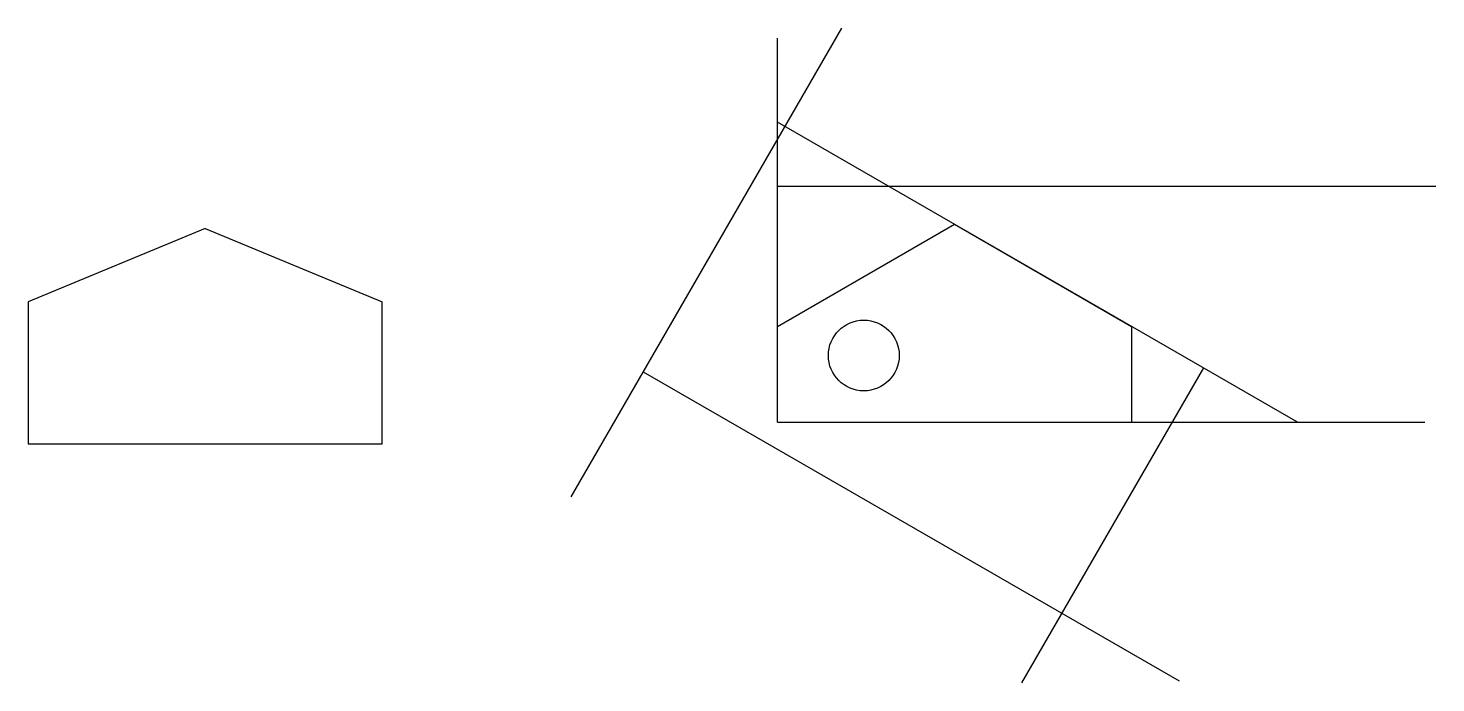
# Model space of a CAD drawing. Header units: inches. Extents: x 17 to 273, y -23 to 64.
# Drawn here: x 153.6 to 272.9, y -22.8 to 32.7 of the extents above; entities that cross this region are included whole.
import ezdxf

# ---------------------------------------------------------------- set-up
doc = ezdxf.new("R2010")
doc.units = ezdxf.units.IN
doc.header["$MEASUREMENT"] = 0

msp = doc.modelspace()

# ---------------------------------------------------------------- linework, layer by layer
for points in [[(199.64052, -7.069), (222.58284, 32.66825)], [(217.15452, 19.26613), (217.15452, 31.82585)], [(261.20708, -0.73387), (217.15452, 24.69988)], [(217.15452, -0.73387), (217.15452, 19.26613), (272.93594, 19.26613)], [(168.63368, 15.67809), (153.63368, 9.46488)], [(168.63368, 15.67809), (183.63368, 9.46488)], [(217.15452, -0.73387), (217.15452, 7.37938), (232.15452, 16.03963), (247.15452, 7.37938), (247.15452, -0.73387)], [(153.63368, 9.46488), (153.63368, -2.57325), (183.63368, -2.57325), (183.63368, 9.46488)], [(237.8513, -22.84752), (253.26573, 3.85106)], [(205.76221, 3.53408), (251.17508, -22.68505)], [(217.15452, -0.73387), (247.15452, -0.73387)], [(247.15452, -0.73387), (272.01384, -0.73387)]]:
    msp.add_lwpolyline(points)
msp.add_circle((224.45493, 4.91164), 3)

doc.saveas('drawing.dxf')
